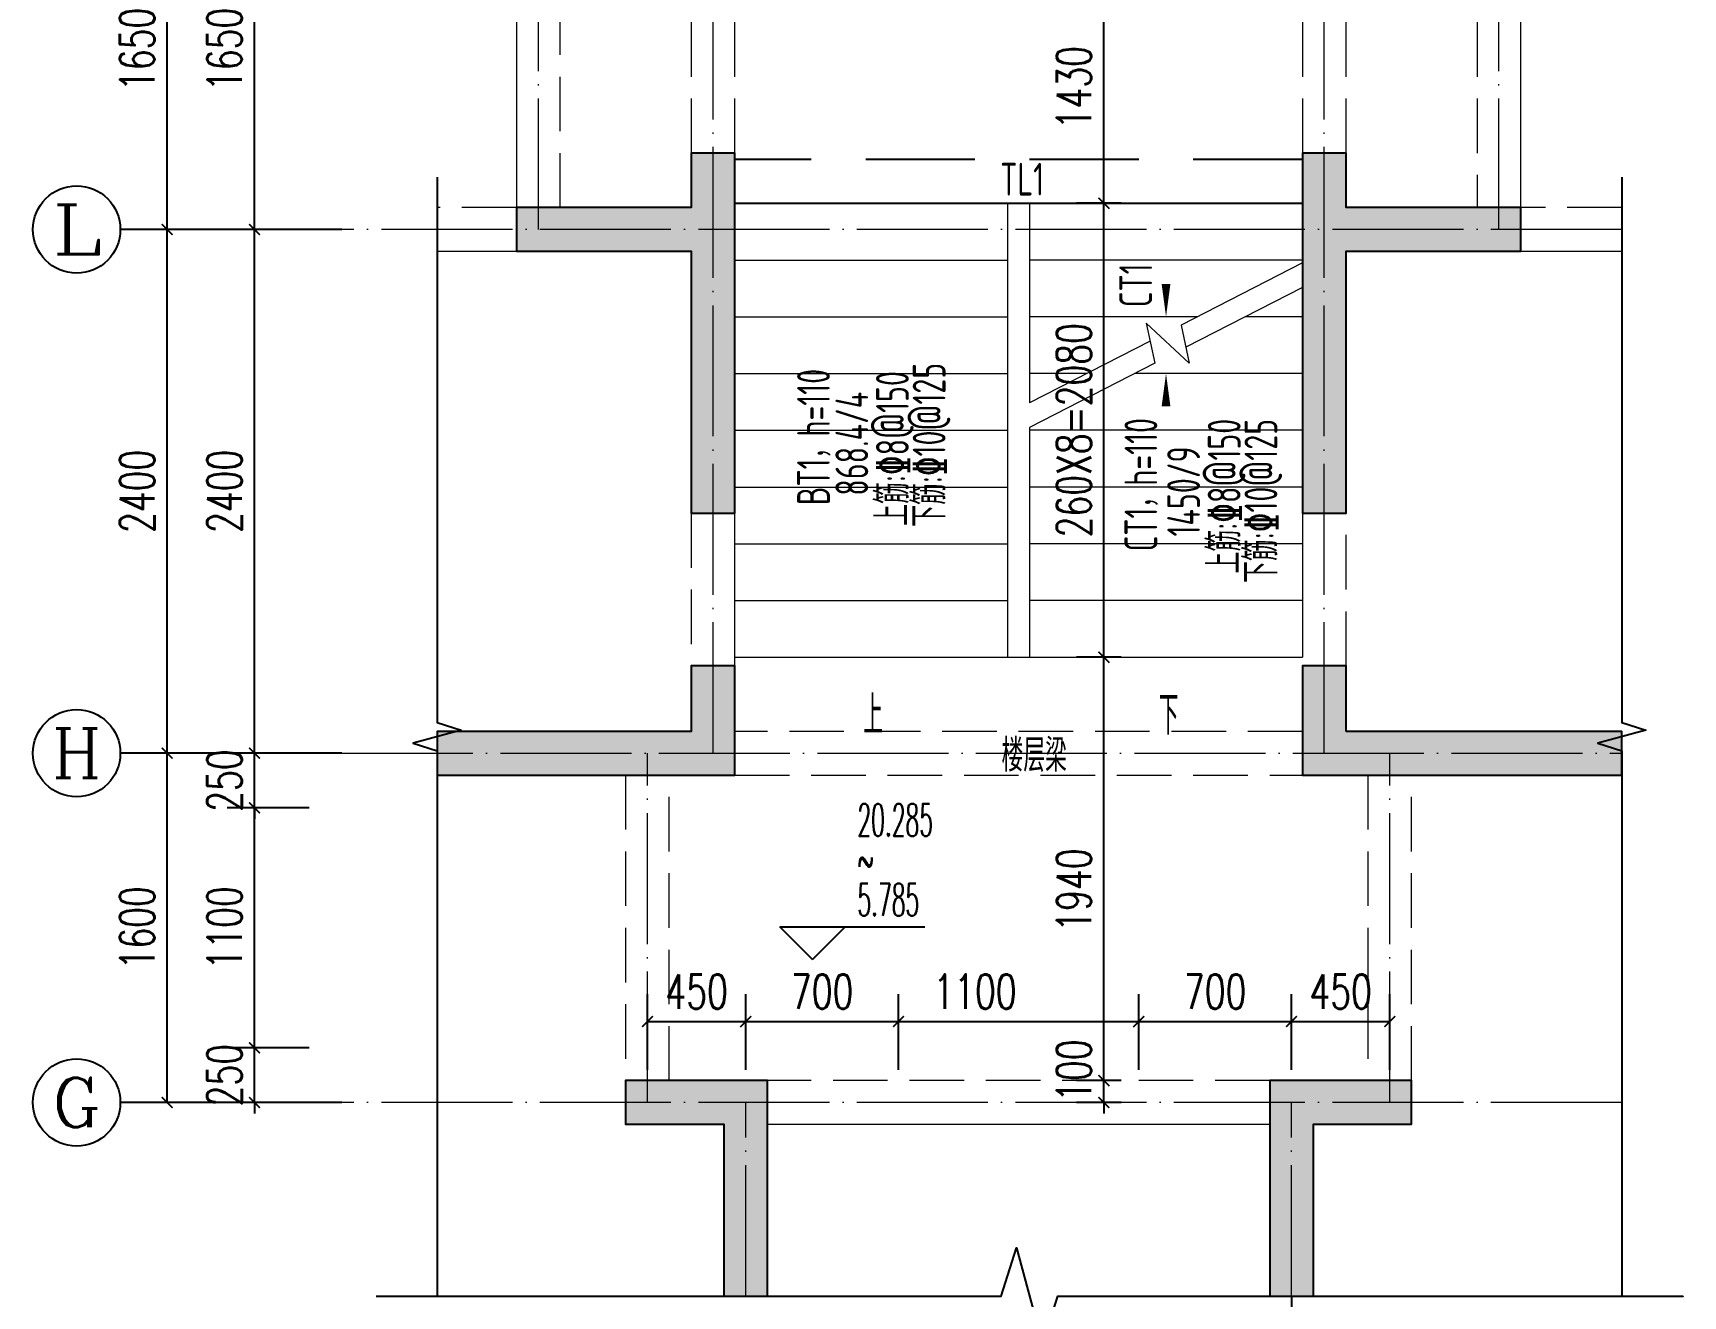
# Model space of a CAD drawing. Extents: x -1307975 to -76406, y -96289 to 379359.
# Drawn here: x -642983 to -635425, y 314925 to 320712 of the extents above; entities that cross this region are included whole.
import ezdxf
from ezdxf.enums import TextEntityAlignment as Align

# ---------------------------------------------------------------- set-up
doc = ezdxf.new("R2010")
doc.units = 0
doc.header["$LTSCALE"] = 1000
for name, pattern in [('DASH', [0.35, 0.25, -0.1]), ('DASHED', [0.75, 0.5, -0.25]), ('DOTE', [2.42, 2, -0.2, 0.02, -0.2])]:
    doc.linetypes.add(name, pattern=pattern)
doc.layers.get('0').update_dxf_attribs({"linetype": 'CONTINUOUS'})
doc.layers.get('DEFPOINTS').update_dxf_attribs({"linetype": 'CONTINUOUS'})
for name, color, linetype in [('A-AXIS_TEXT', 7, 'CONTINUOUS'), ('AXIS', 3, 'CONTINUOUS'), ('DIM_ELEV', 3, 'CONTINUOUS'), ('DIM_SYMB', 3, 'CONTINUOUS'), ('PUB_DIM', 3, 'CONTINUOUS'), ('PUB_TEXT', 2, 'CONTINUOUS'), ('S-L主梁线', 4, 'DASH'), ('S-Q墙填充', 252, 'CONTINUOUS'), ('S-Q墙实线', 6, 'CONTINUOUS'), ('S-梁', 4, 'DASHED'), ('S-梁实线', 4, 'CONTINUOUS'), ('TEXT', 2, 'CONTINUOUS'), ('THIN', 7, 'CONTINUOUS'), ('尺寸标注', 86, 'CONTINUOUS')]:
    doc.layers.add(name, color=color, linetype=linetype)
for name, color, linetype, lineweight in [('AXIS_TEXT', 7, 'CONTINUOUS', 20), ('DOTE', 19, 'DOTE', 9), ('STAIR', 2, 'CONTINUOUS', 18)]:
    doc.layers.add(name, color=color, linetype=linetype, lineweight=lineweight)
doc.styles.add('_TCH_AXIS', font='COMPLEX', dxfattribs={"bigfont": 'GBCBIG'})
doc.styles.add('_TCH_DIM', font='SIMPLEX.shx', dxfattribs={"width": 0.7, "bigfont": 'GBCBIG.shx'})
doc.styles.add('_TCH_DIM_T3', font='SIMPLEX', dxfattribs={"width": 0.705882, "bigfont": 'GBCBIG'})
doc.styles.add('COMPLEX', font='COMPLEX')
doc.styles.add('TSSD_REIN', font='tssdeng.shx', dxfattribs={"width": 0.7, "height": 300, "bigfont": 'tssdchn.shx'})
doc.dimstyles.new('_TCH_ARCH&&50', dxfattribs={"dimtxt": 157.5, "dimasz": 50, "dimexe": 125, "dimexo": 150, "dimgap": 58.75, "dimtad": 1, "dimdec": 0, "dimzin": 0, "dimdsep": 46, "dimtxsty": '_TCH_DIM_T3', "dimblk": 'ARCHTICK', "dimcen": 0.09, "dimclrt": 7, "dimazin": 0, "dimtfac": 1, "dimtdec": 0, "dimtix": 1, "dimtmove": 2, "dimatfit": 3, "dimldrblk": 'ARCHTICK', "dimfxl": 1, "dimtolj": 1, "dimtzin": 0, "dimarcsym": 0})

# ---------------------------------------------------------------- blocks, each defined once
blk = doc.blocks.new('_AXISO')
blk.add_circle((0, 0), 0.5)
at = {"layer": 'A-AXIS_TEXT', "style": 'COMPLEX', "width": 1.041667}
blk.add_attdef('A', text='', height=0.56, dxfattribs=at).set_placement((-0.25, -0.28), (0.25, -0.28), align=Align.FIT)
blk = doc.blocks.new('_ArchTick')
at = {"color": 0, "linetype": 'ByBlock', "const_width": 0.15}
blk.add_lwpolyline([(-0.5, -0.5), (0.5, 0.5)], dxfattribs=at)
blk = doc.blocks.new('*D810')
at = {"layer": 'DEFPOINTS', "color": 0, "transparency": 16777216}
for p in [(-639718.1, 316182.4), (-640168.1, 315811.7), (-639718.1, 315811.7)]:
    blk.add_point(p, dxfattribs=at)
at = {"layer": 'PUB_DIM', "color": 0, "lineweight": -2, "transparency": 16777216}
for p, q in [((-640168.1, 315961.7), (-640168.1, 316307.4)), ((-639718.1, 315961.7), (-639718.1, 316307.4)), ((-640168.1, 316182.4), (-639718.1, 316182.4))]:
    blk.add_line(p, q, dxfattribs=at)
at = {"layer": 'PUB_DIM', "color": 0, "lineweight": -2, "transparency": 16777216, "xscale": 50, "yscale": 50, "zscale": 50, "rotation": 180}
blk.add_blockref('_ArchTick', (-640168.1, 316182.4), dxfattribs=at)
at = {"layer": 'PUB_DIM', "color": 0, "lineweight": -2, "transparency": 16777216, "xscale": 50, "yscale": 50, "zscale": 50}
blk.add_blockref('_ArchTick', (-639718.1, 316182.4), dxfattribs=at)
at = {"layer": 'PUB_DIM', "color": 7, "transparency": 16777216, "insert": (-639943.1, 316319.9), "char_height": 157.5, "attachment_point": 5, "style": '_TCH_DIM_T3'}
blk.add_mtext('\\A1;450', dxfattribs=at)
blk = doc.blocks.new('*D811')
at = {"layer": 'DEFPOINTS', "color": 0, "transparency": 16777216}
for p in [(-639018.1, 316182.4), (-639718.1, 315811.7), (-639018.1, 315811.7)]:
    blk.add_point(p, dxfattribs=at)
at = {"layer": 'PUB_DIM', "color": 0, "lineweight": -2, "transparency": 16777216}
for p, q in [((-639718.1, 315961.7), (-639718.1, 316307.4)), ((-639018.1, 315961.7), (-639018.1, 316307.4)), ((-639718.1, 316182.4), (-639018.1, 316182.4))]:
    blk.add_line(p, q, dxfattribs=at)
at = {"layer": 'PUB_DIM', "color": 0, "lineweight": -2, "transparency": 16777216, "xscale": 50, "yscale": 50, "zscale": 50, "rotation": 180}
blk.add_blockref('_ArchTick', (-639718.1, 316182.4), dxfattribs=at)
at = {"layer": 'PUB_DIM', "color": 0, "lineweight": -2, "transparency": 16777216, "xscale": 50, "yscale": 50, "zscale": 50}
blk.add_blockref('_ArchTick', (-639018.1, 316182.4), dxfattribs=at)
at = {"layer": 'PUB_DIM', "color": 7, "transparency": 16777216, "insert": (-639368.1, 316319.9), "char_height": 157.5, "attachment_point": 5, "style": '_TCH_DIM_T3'}
blk.add_mtext('\\A1;700', dxfattribs=at)
blk = doc.blocks.new('*D812')
at = {"layer": 'DEFPOINTS', "color": 0, "transparency": 16777216}
for p in [(-637918.1, 316182.4), (-639018.1, 315811.7), (-637918.1, 315811.7)]:
    blk.add_point(p, dxfattribs=at)
at = {"layer": 'PUB_DIM', "color": 0, "lineweight": -2, "transparency": 16777216}
for p, q in [((-639018.1, 315961.7), (-639018.1, 316307.4)), ((-637918.1, 315961.7), (-637918.1, 316307.4)), ((-639018.1, 316182.4), (-637918.1, 316182.4))]:
    blk.add_line(p, q, dxfattribs=at)
at = {"layer": 'PUB_DIM', "color": 0, "lineweight": -2, "transparency": 16777216, "xscale": 50, "yscale": 50, "zscale": 50, "rotation": 180}
blk.add_blockref('_ArchTick', (-639018.1, 316182.4), dxfattribs=at)
at = {"layer": 'PUB_DIM', "color": 0, "lineweight": -2, "transparency": 16777216, "xscale": 50, "yscale": 50, "zscale": 50}
blk.add_blockref('_ArchTick', (-637918.1, 316182.4), dxfattribs=at)
at = {"layer": 'PUB_DIM', "color": 7, "transparency": 16777216, "insert": (-638668.1, 316319.9), "char_height": 157.5, "attachment_point": 5, "style": '_TCH_DIM_T3'}
blk.add_mtext('\\A1;1100', dxfattribs=at)
blk = doc.blocks.new('*D813')
at = {"layer": 'DEFPOINTS', "color": 0, "transparency": 16777216}
for p in [(-637218.1, 316182.4), (-637918.1, 315811.7), (-637218.1, 315811.7)]:
    blk.add_point(p, dxfattribs=at)
at = {"layer": 'PUB_DIM', "color": 0, "lineweight": -2, "transparency": 16777216}
for p, q in [((-637918.1, 315961.7), (-637918.1, 316307.4)), ((-637218.1, 315961.7), (-637218.1, 316307.4)), ((-637918.1, 316182.4), (-637218.1, 316182.4))]:
    blk.add_line(p, q, dxfattribs=at)
at = {"layer": 'PUB_DIM', "color": 0, "lineweight": -2, "transparency": 16777216, "xscale": 50, "yscale": 50, "zscale": 50, "rotation": 180}
blk.add_blockref('_ArchTick', (-637918.1, 316182.4), dxfattribs=at)
at = {"layer": 'PUB_DIM', "color": 0, "lineweight": -2, "transparency": 16777216, "xscale": 50, "yscale": 50, "zscale": 50}
blk.add_blockref('_ArchTick', (-637218.1, 316182.4), dxfattribs=at)
at = {"layer": 'PUB_DIM', "color": 7, "transparency": 16777216, "insert": (-637568.1, 316319.9), "char_height": 157.5, "attachment_point": 5, "style": '_TCH_DIM_T3'}
blk.add_mtext('\\A1;700', dxfattribs=at)
blk = doc.blocks.new('*D814')
at = {"layer": 'DEFPOINTS', "color": 0, "transparency": 16777216}
for p in [(-636768.1, 316182.4), (-637218.1, 315811.7), (-636768.1, 315811.7)]:
    blk.add_point(p, dxfattribs=at)
at = {"layer": 'PUB_DIM', "color": 0, "lineweight": -2, "transparency": 16777216}
for p, q in [((-637218.1, 315961.7), (-637218.1, 316307.4)), ((-636768.1, 315961.7), (-636768.1, 316307.4)), ((-637218.1, 316182.4), (-636768.1, 316182.4))]:
    blk.add_line(p, q, dxfattribs=at)
at = {"layer": 'PUB_DIM', "color": 0, "lineweight": -2, "transparency": 16777216, "xscale": 50, "yscale": 50, "zscale": 50, "rotation": 180}
blk.add_blockref('_ArchTick', (-637218.1, 316182.4), dxfattribs=at)
at = {"layer": 'PUB_DIM', "color": 0, "lineweight": -2, "transparency": 16777216, "xscale": 50, "yscale": 50, "zscale": 50}
blk.add_blockref('_ArchTick', (-636768.1, 316182.4), dxfattribs=at)
at = {"layer": 'PUB_DIM', "color": 7, "transparency": 16777216, "insert": (-636993.1, 316319.9), "char_height": 157.5, "attachment_point": 5, "style": '_TCH_DIM_T3'}
blk.add_mtext('\\A1;450', dxfattribs=at)
blk = doc.blocks.new('*D816')
at = {"layer": 'DEFPOINTS', "color": 0, "transparency": 16777216}
for p in [(-638077.7, 321361.7), (-637849.1, 321361.7), (-637849.1, 319931.7)]:
    blk.add_point(p, dxfattribs=at)
at = {"layer": '尺寸标注', "color": 0, "lineweight": -2, "transparency": 16777216}
for p, q in [((-637999.1, 321361.7), (-638202.7, 321361.7)), ((-638077.7, 319931.7), (-638077.7, 321361.7)), ((-637999.1, 319931.7), (-638202.7, 319931.7))]:
    blk.add_line(p, q, dxfattribs=at)
at = {"layer": '尺寸标注', "color": 0, "lineweight": -2, "transparency": 16777216, "xscale": 50, "yscale": 50, "zscale": 50}
for p, rotation in [((-638077.7, 321361.7), 90), ((-638077.7, 319931.7), 270)]:
    blk.add_blockref('_ArchTick', p, dxfattribs=dict(at, rotation=rotation))
at = {"layer": '尺寸标注', "color": 7, "transparency": 16777216, "insert": (-638215.2, 320461.5), "char_height": 157.5, "attachment_point": 5, "rotation": 90, "style": '_TCH_DIM_T3'}
blk.add_mtext('\\A1;1430', dxfattribs=at)
blk = doc.blocks.new('*D817')
at = {"layer": 'DEFPOINTS', "color": 0, "transparency": 16777216}
for p in [(-638077.7, 319931.7), (-637849.1, 319931.7), (-637849.1, 317851.7)]:
    blk.add_point(p, dxfattribs=at)
at = {"layer": '尺寸标注', "color": 0, "lineweight": -2, "transparency": 16777216}
for p, q in [((-637999.1, 319931.7), (-638202.7, 319931.7)), ((-638077.7, 317851.7), (-638077.7, 319931.7)), ((-637999.1, 317851.7), (-638202.7, 317851.7))]:
    blk.add_line(p, q, dxfattribs=at)
at = {"layer": '尺寸标注', "color": 0, "lineweight": -2, "transparency": 16777216, "xscale": 50, "yscale": 50, "zscale": 50}
for p, rotation in [((-638077.7, 319931.7), 90), ((-638077.7, 317851.7), 270)]:
    blk.add_blockref('_ArchTick', p, dxfattribs=dict(at, rotation=rotation))
at = {"layer": '尺寸标注', "color": 7, "transparency": 16777216, "insert": (-638215.2, 318891.7), "char_height": 157.5, "attachment_point": 5, "rotation": 90, "style": '_TCH_DIM_T3'}
blk.add_mtext('\\A1;260X8=2080', dxfattribs=at)
blk = doc.blocks.new('*D818')
at = {"layer": 'DEFPOINTS', "color": 0, "transparency": 16777216}
for p in [(-638077.7, 317851.7), (-637849.1, 317851.7), (-637849.1, 315911.7)]:
    blk.add_point(p, dxfattribs=at)
at = {"layer": '尺寸标注', "color": 0, "lineweight": -2, "transparency": 16777216}
for p, q in [((-637999.1, 317851.7), (-638202.7, 317851.7)), ((-638077.7, 315911.7), (-638077.7, 317851.7)), ((-637999.1, 315911.7), (-638202.7, 315911.7))]:
    blk.add_line(p, q, dxfattribs=at)
at = {"layer": '尺寸标注', "color": 0, "lineweight": -2, "transparency": 16777216, "xscale": 50, "yscale": 50, "zscale": 50}
for p, rotation in [((-638077.7, 317851.7), 90), ((-638077.7, 315911.7), 270)]:
    blk.add_blockref('_ArchTick', p, dxfattribs=dict(at, rotation=rotation))
at = {"layer": '尺寸标注', "color": 7, "transparency": 16777216, "insert": (-638215.2, 316784.9), "char_height": 157.5, "attachment_point": 5, "rotation": 90, "style": '_TCH_DIM_T3'}
blk.add_mtext('\\A1;1940', dxfattribs=at)
blk = doc.blocks.new('*D819')
at = {"layer": 'DEFPOINTS', "color": 0, "transparency": 16777216}
for p in [(-638077.7, 315911.7), (-637849.1, 315911.7), (-637849.1, 315811.7)]:
    blk.add_point(p, dxfattribs=at)
at = {"layer": '尺寸标注', "color": 0, "lineweight": -2, "transparency": 16777216}
for p, q in [((-637999.1, 315911.7), (-638202.7, 315911.7)), ((-638077.7, 315911.7), (-638077.7, 315961.7)), ((-638077.7, 315811.7), (-638077.7, 315911.7)), ((-637999.1, 315811.7), (-638202.7, 315811.7)), ((-638077.7, 315811.7), (-638077.7, 315761.7))]:
    blk.add_line(p, q, dxfattribs=at)
at = {"layer": '尺寸标注', "color": 0, "lineweight": -2, "transparency": 16777216, "xscale": 50, "yscale": 50, "zscale": 50}
for p, rotation in [((-638077.7, 315911.7), 270), ((-638077.7, 315811.7), 90)]:
    blk.add_blockref('_ArchTick', p, dxfattribs=dict(at, rotation=rotation))
at = {"layer": '尺寸标注', "color": 7, "transparency": 16777216, "insert": (-638215.2, 315957.5), "char_height": 157.5, "attachment_point": 5, "rotation": 90, "style": '_TCH_DIM_T3'}
blk.add_mtext('\\A1;100', dxfattribs=at)
blk = doc.blocks.new('*D823')
at = {"layer": 'DEFPOINTS', "color": 0, "transparency": 16777216}
for p in [(-641968.1, 316061.7), (-641568.1, 316061.7), (-641568.1, 315811.7)]:
    blk.add_point(p, dxfattribs=at)
at = {"layer": '尺寸标注', "color": 0, "lineweight": -2, "transparency": 16777216}
for p, q in [((-641718.1, 316061.7), (-642093.1, 316061.7)), ((-641968.1, 316061.7), (-641968.1, 316111.7)), ((-641968.1, 315811.7), (-641968.1, 316061.7)), ((-641718.1, 315811.7), (-642093.1, 315811.7)), ((-641968.1, 315811.7), (-641968.1, 315761.7))]:
    blk.add_line(p, q, dxfattribs=at)
at = {"layer": '尺寸标注', "color": 0, "lineweight": -2, "transparency": 16777216, "xscale": 50, "yscale": 50, "zscale": 50}
for p, rotation in [((-641968.1, 316061.7), 270), ((-641968.1, 315811.7), 90)]:
    blk.add_blockref('_ArchTick', p, dxfattribs=dict(at, rotation=rotation))
at = {"layer": '尺寸标注', "color": 7, "transparency": 16777216, "insert": (-642105.6, 315936.7), "char_height": 157.5, "attachment_point": 5, "rotation": 90, "style": '_TCH_DIM_T3'}
blk.add_mtext('\\A1;250', dxfattribs=at)
blk = doc.blocks.new('*D824')
at = {"layer": 'DEFPOINTS', "color": 0, "transparency": 16777216}
for p in [(-641968.1, 317161.7), (-641568.1, 317161.7), (-641568.1, 316061.7)]:
    blk.add_point(p, dxfattribs=at)
at = {"layer": '尺寸标注', "color": 0, "lineweight": -2, "transparency": 16777216}
for p, q in [((-641718.1, 317161.7), (-642093.1, 317161.7)), ((-641968.1, 316061.7), (-641968.1, 317161.7)), ((-641718.1, 316061.7), (-642093.1, 316061.7))]:
    blk.add_line(p, q, dxfattribs=at)
at = {"layer": '尺寸标注', "color": 0, "lineweight": -2, "transparency": 16777216, "xscale": 50, "yscale": 50, "zscale": 50}
for p, rotation in [((-641968.1, 317161.7), 90), ((-641968.1, 316061.7), 270)]:
    blk.add_blockref('_ArchTick', p, dxfattribs=dict(at, rotation=rotation))
at = {"layer": '尺寸标注', "color": 7, "transparency": 16777216, "insert": (-642105.6, 316611.7), "char_height": 157.5, "attachment_point": 5, "rotation": 90, "style": '_TCH_DIM_T3'}
blk.add_mtext('\\A1;1100', dxfattribs=at)
blk = doc.blocks.new('*D825')
at = {"layer": 'DEFPOINTS', "color": 0, "transparency": 16777216}
for p in [(-641968.1, 317412), (-641568.1, 317412), (-641568.1, 317161.7)]:
    blk.add_point(p, dxfattribs=at)
at = {"layer": '尺寸标注', "color": 0, "lineweight": -2, "transparency": 16777216}
for p, q in [((-641968.1, 317412), (-641968.1, 317462)), ((-641718.1, 317412), (-642093.1, 317412)), ((-641968.1, 317161.7), (-641968.1, 317412)), ((-641718.1, 317161.7), (-642093.1, 317161.7)), ((-641968.1, 317161.7), (-641968.1, 317111.7))]:
    blk.add_line(p, q, dxfattribs=at)
at = {"layer": '尺寸标注', "color": 0, "lineweight": -2, "transparency": 16777216, "xscale": 50, "yscale": 50, "zscale": 50}
for p, rotation in [((-641968.1, 317412), 270), ((-641968.1, 317161.7), 90)]:
    blk.add_blockref('_ArchTick', p, dxfattribs=dict(at, rotation=rotation))
at = {"layer": '尺寸标注', "color": 7, "transparency": 16777216, "insert": (-642105.6, 317286.8), "char_height": 157.5, "attachment_point": 5, "rotation": 90, "style": '_TCH_DIM_T3'}
blk.add_mtext('\\A1;250', dxfattribs=at)
blk = doc.blocks.new('*D826')
at = {"layer": 'DEFPOINTS', "color": 0, "transparency": 16777216}
for p in [(-641968.1, 319811.7), (-641568.1, 319811.7), (-641568.1, 317412)]:
    blk.add_point(p, dxfattribs=at)
at = {"layer": '尺寸标注', "color": 0, "lineweight": -2, "transparency": 16777216}
for p, q in [((-641718.1, 319811.7), (-642093.1, 319811.7)), ((-641968.1, 317412), (-641968.1, 319811.7)), ((-641718.1, 317412), (-642093.1, 317412))]:
    blk.add_line(p, q, dxfattribs=at)
at = {"layer": '尺寸标注', "color": 0, "lineweight": -2, "transparency": 16777216, "xscale": 50, "yscale": 50, "zscale": 50}
for p, rotation in [((-641968.1, 319811.7), 90), ((-641968.1, 317412), 270)]:
    blk.add_blockref('_ArchTick', p, dxfattribs=dict(at, rotation=rotation))
at = {"layer": '尺寸标注', "color": 7, "transparency": 16777216, "insert": (-642105.6, 318611.8), "char_height": 157.5, "attachment_point": 5, "rotation": 90, "style": '_TCH_DIM_T3'}
blk.add_mtext('\\A1;2400', dxfattribs=at)
blk = doc.blocks.new('*D827')
at = {"layer": 'DEFPOINTS', "color": 0, "transparency": 16777216}
for p in [(-641968.1, 321461.7), (-641568.1, 321461.7), (-641568.1, 319811.7)]:
    blk.add_point(p, dxfattribs=at)
at = {"layer": '尺寸标注', "color": 0, "lineweight": -2, "transparency": 16777216}
for p, q in [((-641718.1, 321461.7), (-642093.1, 321461.7)), ((-641968.1, 319811.7), (-641968.1, 321461.7)), ((-641718.1, 319811.7), (-642093.1, 319811.7))]:
    blk.add_line(p, q, dxfattribs=at)
at = {"layer": '尺寸标注', "color": 0, "lineweight": -2, "transparency": 16777216, "xscale": 50, "yscale": 50, "zscale": 50}
for p, rotation in [((-641968.1, 321461.7), 90), ((-641968.1, 319811.7), 270)]:
    blk.add_blockref('_ArchTick', p, dxfattribs=dict(at, rotation=rotation))
at = {"layer": '尺寸标注', "color": 7, "transparency": 16777216, "insert": (-642105.6, 320636.7), "char_height": 157.5, "attachment_point": 5, "rotation": 90, "style": '_TCH_DIM_T3'}
blk.add_mtext('\\A1;1650', dxfattribs=at)
blk = doc.blocks.new('*D828')
at = {"layer": 'DEFPOINTS', "color": 0, "transparency": 16777216}
for p in [(-642368.1, 317412), (-641568.1, 317412), (-641568.1, 315811.7)]:
    blk.add_point(p, dxfattribs=at)
at = {"layer": 'PUB_DIM', "color": 0, "lineweight": -2, "transparency": 16777216}
for p, q in [((-641718.1, 317412), (-642493.1, 317412)), ((-642368.1, 315811.7), (-642368.1, 317412)), ((-641718.1, 315811.7), (-642493.1, 315811.7))]:
    blk.add_line(p, q, dxfattribs=at)
at = {"layer": 'PUB_DIM', "color": 0, "lineweight": -2, "transparency": 16777216, "xscale": 50, "yscale": 50, "zscale": 50}
for p, rotation in [((-642368.1, 317412), 90), ((-642368.1, 315811.7), 270)]:
    blk.add_blockref('_ArchTick', p, dxfattribs=dict(at, rotation=rotation))
at = {"layer": 'PUB_DIM', "color": 7, "transparency": 16777216, "insert": (-642505.6, 316611.8), "char_height": 157.5, "attachment_point": 5, "rotation": 90, "style": '_TCH_DIM_T3'}
blk.add_mtext('\\A1;1600', dxfattribs=at)
blk = doc.blocks.new('*D829')
at = {"layer": 'DEFPOINTS', "color": 0, "transparency": 16777216}
for p in [(-642368.1, 319811.7), (-641568.1, 319811.7), (-641568.1, 317412)]:
    blk.add_point(p, dxfattribs=at)
at = {"layer": 'PUB_DIM', "color": 0, "lineweight": -2, "transparency": 16777216}
for p, q in [((-641718.1, 319811.7), (-642493.1, 319811.7)), ((-642368.1, 317412), (-642368.1, 319811.7)), ((-641718.1, 317412), (-642493.1, 317412))]:
    blk.add_line(p, q, dxfattribs=at)
at = {"layer": 'PUB_DIM', "color": 0, "lineweight": -2, "transparency": 16777216, "xscale": 50, "yscale": 50, "zscale": 50}
for p, rotation in [((-642368.1, 319811.7), 90), ((-642368.1, 317412), 270)]:
    blk.add_blockref('_ArchTick', p, dxfattribs=dict(at, rotation=rotation))
at = {"layer": 'PUB_DIM', "color": 7, "transparency": 16777216, "insert": (-642505.6, 318611.8), "char_height": 157.5, "attachment_point": 5, "rotation": 90, "style": '_TCH_DIM_T3'}
blk.add_mtext('\\A1;2400', dxfattribs=at)
blk = doc.blocks.new('*D830')
at = {"layer": 'DEFPOINTS', "color": 0, "transparency": 16777216}
for p in [(-642368.1, 321461.7), (-641568.1, 321461.7), (-641568.1, 319811.7)]:
    blk.add_point(p, dxfattribs=at)
at = {"layer": 'PUB_DIM', "color": 0, "lineweight": -2, "transparency": 16777216}
for p, q in [((-641718.1, 321461.7), (-642493.1, 321461.7)), ((-642368.1, 319811.7), (-642368.1, 321461.7)), ((-641718.1, 319811.7), (-642493.1, 319811.7))]:
    blk.add_line(p, q, dxfattribs=at)
at = {"layer": 'PUB_DIM', "color": 0, "lineweight": -2, "transparency": 16777216, "xscale": 50, "yscale": 50, "zscale": 50}
for p, rotation in [((-642368.1, 321461.7), 90), ((-642368.1, 319811.7), 270)]:
    blk.add_blockref('_ArchTick', p, dxfattribs=dict(at, rotation=rotation))
at = {"layer": 'PUB_DIM', "color": 7, "transparency": 16777216, "insert": (-642505.6, 320636.7), "char_height": 157.5, "attachment_point": 5, "rotation": 90, "style": '_TCH_DIM_T3'}
blk.add_mtext('\\A1;1650', dxfattribs=at)
blk = doc.blocks.new('*D831')
at = {"layer": 'DEFPOINTS', "color": 0, "transparency": 16777216}
for p in [(-639718.1, 314924.8), (-638468.6, 314924.8), (-638468.6, 314124.8)]:
    blk.add_point(p, dxfattribs=at)
at = {"layer": 'PUB_DIM', "color": 0, "lineweight": -2, "transparency": 16777216}
for p, q in [((-639718.1, 314774.8), (-639718.1, 313999.8)), ((-638468.6, 314774.8), (-638468.6, 313999.8)), ((-639718.1, 314124.8), (-638468.6, 314124.8))]:
    blk.add_line(p, q, dxfattribs=at)
at = {"layer": 'PUB_DIM', "color": 0, "lineweight": -2, "transparency": 16777216, "xscale": 50, "yscale": 50, "zscale": 50, "rotation": 180}
blk.add_blockref('_ArchTick', (-639718.1, 314124.8), dxfattribs=at)
at = {"layer": 'PUB_DIM', "color": 0, "lineweight": -2, "transparency": 16777216, "xscale": 50, "yscale": 50, "zscale": 50}
blk.add_blockref('_ArchTick', (-638468.6, 314124.8), dxfattribs=at)
at = {"layer": 'PUB_DIM', "color": 7, "transparency": 16777216, "insert": (-639093.4, 314262.3), "char_height": 157.5, "attachment_point": 5, "style": '_TCH_DIM_T3'}
blk.add_mtext('\\A1;1250', dxfattribs=at)
blk = doc.blocks.new('*D832')
at = {"layer": 'DEFPOINTS', "color": 0, "transparency": 16777216}
for p in [(-638468.6, 314924.8), (-637218.1, 314924.8), (-637218.1, 314124.8)]:
    blk.add_point(p, dxfattribs=at)
at = {"layer": 'PUB_DIM', "color": 0, "lineweight": -2, "transparency": 16777216}
for p, q in [((-638468.6, 314774.8), (-638468.6, 313999.8)), ((-637218.1, 314774.8), (-637218.1, 313999.8)), ((-638468.6, 314124.8), (-637218.1, 314124.8))]:
    blk.add_line(p, q, dxfattribs=at)
at = {"layer": 'PUB_DIM', "color": 0, "lineweight": -2, "transparency": 16777216, "xscale": 50, "yscale": 50, "zscale": 50, "rotation": 180}
blk.add_blockref('_ArchTick', (-638468.6, 314124.8), dxfattribs=at)
at = {"layer": 'PUB_DIM', "color": 0, "lineweight": -2, "transparency": 16777216, "xscale": 50, "yscale": 50, "zscale": 50}
blk.add_blockref('_ArchTick', (-637218.1, 314124.8), dxfattribs=at)
at = {"layer": 'PUB_DIM', "color": 7, "transparency": 16777216, "insert": (-637843.4, 314262.3), "char_height": 157.5, "attachment_point": 5, "style": '_TCH_DIM_T3'}
blk.add_mtext('\\A1;1250', dxfattribs=at)

msp = doc.modelspace()

# ---------------------------------------------------------------- hatches: boundary and pattern name
at = {"layer": 'S-Q墙填充'}
h = msp.add_hatch(color=252, dxfattribs=at)
h.dxf.hatch_style = 1
h.paths.add_polyline_path([(-639768.11, 319811.68), (-639768.11, 320161.68), (-639968.11, 320161.68), (-639968.11, 319911.68), (-640768.24, 319911.68), (-640768.24, 319711.68), (-639968.11, 319711.68), (-639968.11, 318511.68), (-639768.11, 318511.68)])
h = msp.add_hatch(color=252, dxfattribs=at)
h.dxf.hatch_style = 1
h.paths.add_polyline_path([(-637168.11, 319811.68), (-637168.11, 318511.68), (-636968.11, 318511.68), (-636968.11, 319711.68), (-636168.5, 319711.68), (-636168.5, 319911.68), (-636968.11, 319911.68), (-636968.11, 320161.68), (-637168.11, 320161.68)])
h = msp.add_hatch(color=252, dxfattribs=at)
h.dxf.hatch_style = 1
h.paths.add_polyline_path([(-639768.11, 317311.95), (-639768.11, 317811.95), (-639968.11, 317811.95), (-639968.11, 317511.95), (-640168.18, 317511.95), (-641131.25, 317511.95), (-641131.25, 317311.95), (-640168.18, 317311.95)])
h = msp.add_hatch(color=252, dxfattribs=at)
h.dxf.hatch_style = 1
h.paths.add_polyline_path([(-636968.11, 317511.95), (-636968.11, 317811.95), (-637168.11, 317811.95), (-637168.11, 317311.95), (-636768.24, 317311.95), (-635705.22, 317311.95), (-635705.22, 317511.95), (-636768.24, 317511.95)])
h = msp.add_hatch(color=252, dxfattribs=at)
h.dxf.hatch_style = 1
h.paths.add_polyline_path([(-639818.11, 314924.8), (-639618.11, 314924.8), (-639618.11, 315911.68), (-640268.18, 315911.68), (-640268.18, 315711.68), (-639818.11, 315711.68)])
h = msp.add_hatch(color=252, dxfattribs=at)
h.dxf.hatch_style = 1
h.paths.add_polyline_path([(-637318.11, 314924.8), (-637118.11, 314924.8), (-637118.11, 315711.68), (-636668.24, 315711.68), (-636668.24, 315911.68), (-637318.11, 315911.68)])

# ---------------------------------------------------------------- linework, layer by layer
at = {"layer": 'AXIS'}
for p, q in [((-641568.11, 319811.68), (-642582.72, 319811.68)), ((-641568.11, 317411.95), (-642582.72, 317411.95)), ((-641568.11, 315811.68), (-642582.72, 315811.68)), ((-637218.11, 314924.8), (-637218.11, 313910.19))]:
    msp.add_line(p, q, dxfattribs=at)
at = {"layer": 'DIM_ELEV', "color": 6}
for p, q in [((-639412.63, 316466.17), (-639562.63, 316616.17)), ((-639562.63, 316616.17), (-638897.71, 316616.17)), ((-639412.63, 316466.17), (-639262.63, 316616.17))]:
    msp.add_line(p, q, dxfattribs=at)
at = {"layer": 'DIM_SYMB'}
for points in [[(-639143.11, 317721.68, 0, 0, 0), (-639143.11, 320646.68, 0, 0, 0), (-637793.11, 320646.68, 0, 0, 0), (-637793.11, 319411.68, 0, 40, 0), (-637793.11, 319561.68, 0, 0, 0)], [(-637793.11, 317721.68, 0, 0, 0), (-637793.11, 319151.68, 0, 40, 0), (-637793.11, 319001.68, 0, 0, 0)]]:
    msp.add_lwpolyline(points, format="xyseb", dxfattribs=at)
at = {"layer": 'DOTE', "linetype": 'DOTE', "ltscale": 0.3}
for p, q in [((-640668.11, 319811.68), (-640668.11, 322361.68)), ((-639868.11, 317411.95), (-639868.11, 322361.68)), ((-637068.11, 317411.95), (-637068.11, 322361.68)), ((-636268.11, 319811.68), (-636268.11, 322361.68)), ((-635705.22, 319811.68), (-641568.11, 319811.68)), ((-641568.11, 317411.95), (-635705.22, 317411.95)), ((-640168.11, 315811.68), (-640168.11, 317411.68)), ((-636768.11, 315811.68), (-636768.11, 317411.68)), ((-635705.22, 315811.68), (-641568.11, 315811.68)), ((-639718.11, 314924.8), (-639718.11, 315811.68)), ((-637218.11, 314924.8), (-637218.11, 315811.68))]:
    msp.add_line(p, q, dxfattribs=at)
at = {"layer": 'S-L主梁线', "linetype": 'ByBlock', "lineweight": 18}
for p, q in [((-640768.62, 322011.82), (-640768.24, 319911.68)), ((-636168.5, 319911.68), (-636168.28, 322011.82)), ((-641131.25, 319711.68), (-640768.24, 319711.68)), ((-636168.5, 319711.69), (-635705.22, 319711.69)), ((-639618.11, 315711.68), (-637318.11, 315711.68))]:
    msp.add_line(p, q, dxfattribs=at)
at = {"layer": 'S-L主梁线', "linetype": 'DASH', "lineweight": 18}
for p, q in [((-640568.25, 319911.68), (-640568.47, 321811.73)), ((-639968.17, 321811.81), (-639968.11, 320161.68)), ((-639768.11, 320161.68), (-639768.17, 321811.82)), ((-637168.78, 321811.82), (-637168.15, 320161.68)), ((-636968.11, 320161.68), (-636968.95, 321811.82)), ((-636368.52, 321811.82), (-636368.49, 319911.68)), ((-640768.24, 319911.68), (-641131.25, 319911.68)), ((-635705.22, 319911.69), (-636168.5, 319911.69)), ((-639968.11, 318511.68), (-639968.11, 317811.95)), ((-639768.11, 317811.95), (-639768.11, 318511.68)), ((-637168.11, 318511.68), (-637168.11, 317811.95)), ((-636968.11, 317811.95), (-636968.11, 318511.68)), ((-637168.11, 317511.95), (-639768.11, 317511.95)), ((-640268.18, 317311.95), (-640268.18, 315911.68)), ((-640068.18, 315911.68), (-640068.18, 317311.95)), ((-639768.11, 317311.95), (-637168.11, 317311.95)), ((-636868.24, 317311.95), (-636868.24, 315911.68)), ((-636668.24, 315911.68), (-636668.24, 317311.95)), ((-637318.11, 315911.68), (-639618.11, 315911.68))]:
    msp.add_line(p, q, dxfattribs=at)
at = {"layer": 'S-Q墙实线'}
for points in [[(-639768.11, 319811.68), (-639768.11, 320161.68), (-639968.11, 320161.68), (-639968.11, 319911.68), (-640768.24, 319911.68), (-640768.24, 319711.68), (-639968.11, 319711.68), (-639968.11, 318511.68), (-639768.11, 318511.68), (-639768.11, 319811.68)], [(-639618.11, 314924.8), (-639618.11, 315211.69), (-639618.11, 315911.68), (-640268.18, 315911.68), (-640268.18, 315711.68), (-639818.11, 315711.68), (-639818.11, 315211.69), (-639818.11, 314924.8)], [(-637118.11, 314924.8), (-637118.11, 315211.69), (-637118.11, 315711.68), (-636668.24, 315711.68), (-636668.24, 315911.68), (-637318.11, 315911.68), (-637318.11, 315211.69), (-637318.11, 314924.8)]]:
    msp.add_lwpolyline(points, dxfattribs=at)
for points in [[(-637168.11, 319811.68), (-637168.11, 318511.68), (-636968.11, 318511.68), (-636968.11, 319711.68), (-636168.5, 319711.68), (-636168.5, 319911.68), (-636968.11, 319911.68), (-636968.11, 320161.68), (-637168.11, 320161.68)], [(-639768.11, 317311.95), (-639768.11, 317811.95), (-639968.11, 317811.95), (-639968.11, 317511.95), (-640168.18, 317511.95), (-641131.25, 317511.95), (-641131.25, 317311.95), (-640168.18, 317311.95)], [(-636968.11, 317511.95), (-636968.11, 317811.95), (-637168.11, 317811.95), (-637168.11, 317311.95), (-636768.24, 317311.95), (-635705.22, 317311.95), (-635705.22, 317511.95), (-636768.24, 317511.95)]]:
    msp.add_lwpolyline(points, close=True, dxfattribs=at)
at = {"layer": 'S-梁'}
msp.add_line((-637168.11, 320131.64), (-639768.11, 320131.68), dxfattribs=at)
at = {"layer": 'S-梁实线'}
msp.add_line((-639768.11, 319931.68), (-637168.11, 319931.64), dxfattribs=at)
at = {"layer": 'STAIR'}
for p, q in [((-639768.11, 317851.68), (-639768.11, 319931.68)), ((-639768.11, 319931.68), (-638578.11, 319931.68)), ((-639768.11, 319931.68), (-637168.11, 319931.68)), ((-638518.11, 317851.68), (-638518.11, 319931.68)), ((-638418.11, 319931.68), (-638418.11, 319017.13)), ((-637168.11, 319931.68), (-638358.11, 319931.68)), ((-637168.11, 319931.68), (-637168.11, 319658.64)), ((-639768.11, 319671.68), (-638518.11, 319671.68)), ((-637168.11, 319671.68), (-638418.11, 319671.68)), ((-637168.11, 319658.64), (-637724.09, 319373.3)), ((-637168.11, 319546.24), (-637702.28, 319272.1)), ((-637168.11, 319546.24), (-637168.11, 317851.68)), ((-639768.11, 319411.68), (-638518.11, 319411.68)), ((-637649.31, 319411.68), (-638418.11, 319411.68)), ((-637686.49, 319198.88), (-637883.74, 319381.75)), ((-637883.74, 319381.75), (-637844.37, 319199.18)), ((-637168.11, 319411.68), (-637430.29, 319411.68)), ((-637724.09, 319373.3), (-637686.49, 319198.88)), ((-637866.19, 319300.38), (-638418.11, 319017.13)), ((-637844.37, 319199.18), (-638418.11, 318904.73)), ((-639768.11, 319151.68), (-638518.11, 319151.68)), ((-638155.93, 319151.68), (-638418.11, 319151.68)), ((-637168.11, 319151.68), (-637936.92, 319151.68)), ((-639768.11, 318891.68), (-638518.11, 318891.68)), ((-638418.11, 318904.73), (-638418.11, 317851.68)), ((-637168.11, 318891.68), (-638418.11, 318891.68)), ((-639768.11, 318631.68), (-638518.11, 318631.68)), ((-637168.11, 318631.68), (-638418.11, 318631.68)), ((-639768.11, 318371.68), (-638518.11, 318371.68)), ((-637168.11, 318371.68), (-638418.11, 318371.68)), ((-639768.11, 318111.68), (-638518.11, 318111.68)), ((-637168.11, 318111.68), (-638418.11, 318111.68)), ((-639768.11, 317851.68), (-637168.11, 317851.68))]:
    msp.add_line(p, q, dxfattribs=at)
at = {"layer": 'THIN'}
for points in [[(-641131.25, 320051.68), (-641131.25, 317553.24), (-641021.25, 317518.24), (-641241.25, 317458.24), (-641131.25, 317423.24), (-641131.25, 314924.8)], [(-635705.22, 320051.68), (-635705.22, 317553.24), (-635595.22, 317518.24), (-635815.22, 317458.24), (-635705.22, 317423.24), (-635705.22, 314924.8)], [(-641411.25, 314924.8), (-638548.24, 314924.8), (-638478.24, 315144.8), (-638358.24, 314704.8), (-638288.24, 314924.8), (-635425.22, 314924.8), (-635425.22, 314924.8)]]:
    msp.add_lwpolyline(points, dxfattribs=at)

# ---------------------------------------------------------------- block references
at = {"layer": 'AXIS'}
ref = msp.add_blockref('_AXISO', (-642782.72, 319811.68), dxfattribs=dict(at, xscale=400, yscale=400, zscale=400))
ref.add_attrib('A', 'L', dxfattribs={"layer": 'AXIS_TEXT', "height": 226.27, "style": '_TCH_AXIS', "width": 1.4}).set_placement((-642895.86, 319698.55), (-642669.58, 319698.55), align=Align.FIT)
ref = msp.add_blockref('_AXISO', (-642782.72, 317411.95), dxfattribs=dict(at, xscale=400, yscale=400, zscale=400))
ref.add_attrib('A', 'H', dxfattribs={"layer": 'AXIS_TEXT', "height": 226.27, "style": '_TCH_AXIS', "width": 1.05}).set_placement((-642895.86, 317298.82), (-642669.58, 317298.82), align=Align.FIT)
ref = msp.add_blockref('_AXISO', (-642782.72, 315811.68), dxfattribs=dict(at, xscale=400, yscale=400, zscale=400))
ref.add_attrib('A', 'G', dxfattribs={"layer": 'AXIS_TEXT', "height": 226.27, "style": '_TCH_AXIS', "width": 1.166667}).set_placement((-642895.86, 315698.55), (-642669.58, 315698.55), align=Align.FIT)

# ---------------------------------------------------------------- texts
at = {"layer": 'PUB_TEXT', "style": '_TCH_DIM', "width": 0.7}
for s, p in [('上', (-639179.6, 317496.63)), ('下', (-637826.34, 317496.63))]:
    msp.add_text(s, height=178.72, dxfattribs=at).set_placement(p)
at = {"layer": 'PUB_TEXT', "color": 6, "style": '_TCH_DIM', "width": 0.494118}
for s, p in [('20.285', (-639206.71, 317031.49)), ('~', (-639206.71, 316848.84)), ('5.785', (-639206.71, 316666.22))]:
    msp.add_text(s, height=148.75, dxfattribs=at).set_placement(p)
at = {"layer": 'TEXT', "color": 230, "style": 'TSSD_REIN', "width": 0.7}
for s, p in [('TL1', (-638452.11, 319967.3)), ('楼层梁', (-638396.9, 317327.2))]:
    msp.add_text(s, height=150, dxfattribs=at).set_placement(p, align=Align.CENTER)
for s, p in [('CT1', (-637857.05, 319555.84)), ('BT1，h=110', (-639332.89, 318860.72)), ('868.4/4', (-639157.21, 318829.83)), ('CT1，h=110', (-637833.13, 318642.29)), ('1450/9', (-637637.58, 318611.41))]:
    msp.add_text(s, height=150, rotation=90, dxfattribs=at).set_placement(p, align=Align.CENTER)
for s, p in [('上筋:%%1328@150', (-638971.32, 318454.5, 0)), ('下筋:%%13210@125', (-638803.16, 318449.6, 0)), ('上筋:%%1328@150', (-637451.69, 318236.08, 0)), ('下筋:%%13210@125', (-637283.53, 318192.59, 0))]:
    msp.add_text(s, height=150, rotation=90, dxfattribs=at).set_placement(p)

# ---------------------------------------------------------------- dimensions: what is measured, and where the dimension line sits
at = {"layer": 'PUB_DIM'}
for p1, p2, distance, picture, middle in [((-641568.11, 319811.68), (-641568.11, 321461.68), 800, '*D830', (-642505.61, 320636.68)), ((-641568.11, 317411.95), (-641568.11, 319811.68), 800, '*D829', (-642505.61, 318611.82)), ((-641568.11, 315811.68), (-641568.11, 317411.95), 800, '*D828', (-642505.61, 316611.82)), ((-640168.11, 315811.68), (-639718.11, 315811.68), 370.69, '*D810', (-639943.11, 316319.88)), ((-639718.11, 315811.68), (-639018.11, 315811.68), 370.69, '*D811', (-639368.11, 316319.88)), ((-637918.11, 315811.68), (-637218.11, 315811.68), 370.69, '*D813', (-637568.11, 316319.88)), ((-637218.11, 315811.68), (-636768.11, 315811.68), 370.69, '*D814', (-636993.11, 316319.88)), ((-639718.11, 314924.8), (-638468.59, 314924.8), -800, '*D831', (-639093.35, 314262.3)), ((-638468.59, 314924.8), (-637218.11, 314924.8), -800, '*D832', (-637843.35, 314262.3))]:
    dim = msp.add_aligned_dim(p1=p1, p2=p2, distance=distance, dimstyle='_TCH_ARCH&&50', dxfattribs=at)
    dim.commit()
    dim.dimension.update_dxf_attribs({"geometry": picture, "text_midpoint": middle})
dim = msp.add_linear_dim(base=(-637918.11, 316182.38), p1=(-639018.11, 315811.68), p2=(-637918.11, 315811.68), angle=0, dimstyle='_TCH_ARCH&&50', dxfattribs=at)
dim.commit()
dim.dimension.update_dxf_attribs({"geometry": '*D812', "text_midpoint": (-638668.11, 316319.88), "dimtype": 161})
at = {"layer": '尺寸标注', "color": 106}
for p1, p2, picture, middle in [((-641568.11, 319811.68), (-641568.11, 321461.68), '*D827', (-642105.61, 320636.68)), ((-641568.11, 317411.95), (-641568.11, 319811.68), '*D826', (-642105.61, 318611.82)), ((-641568.11, 317161.68), (-641568.11, 317411.95), '*D825', (-642105.61, 317286.82)), ((-641568.11, 316061.68), (-641568.11, 317161.68), '*D824', (-642105.61, 316611.68)), ((-641568.11, 315811.68), (-641568.11, 316061.68), '*D823', (-642105.61, 315936.68))]:
    dim = msp.add_aligned_dim(p1=p1, p2=p2, distance=400, dimstyle='_TCH_ARCH&&50', dxfattribs=at)
    dim.commit()
    dim.dimension.update_dxf_attribs({"geometry": picture, "text_midpoint": middle})
for base, p1, p2, picture, middle in [((-638077.66, 321361.68), (-637849.15, 319931.68), (-637849.15, 321361.68), '*D816', (-638215.16, 320461.51)), ((-638077.66, 317851.68), (-637849.15, 315911.68), (-637849.15, 317851.68), '*D818', (-638215.16, 316784.87)), ((-638077.66, 315911.68), (-637849.15, 315811.68), (-637849.15, 315911.68), '*D819', (-638215.16, 315957.55))]:
    dim = msp.add_linear_dim(base=base, p1=p1, p2=p2, angle=90, dimstyle='_TCH_ARCH&&50', dxfattribs=at)
    dim.commit()
    dim.dimension.update_dxf_attribs({"geometry": picture, "text_midpoint": middle, "dimtype": 161})
dim = msp.add_aligned_dim(p1=(-637849.15, 317851.68), p2=(-637849.15, 319931.68), distance=228.51, text='260X8=2080', dimstyle='_TCH_ARCH&&50', dxfattribs=at)
dim.commit()
dim.dimension.update_dxf_attribs({"geometry": '*D817', "text_midpoint": (-638215.16, 318891.68)})

doc.saveas('drawing.dxf')
